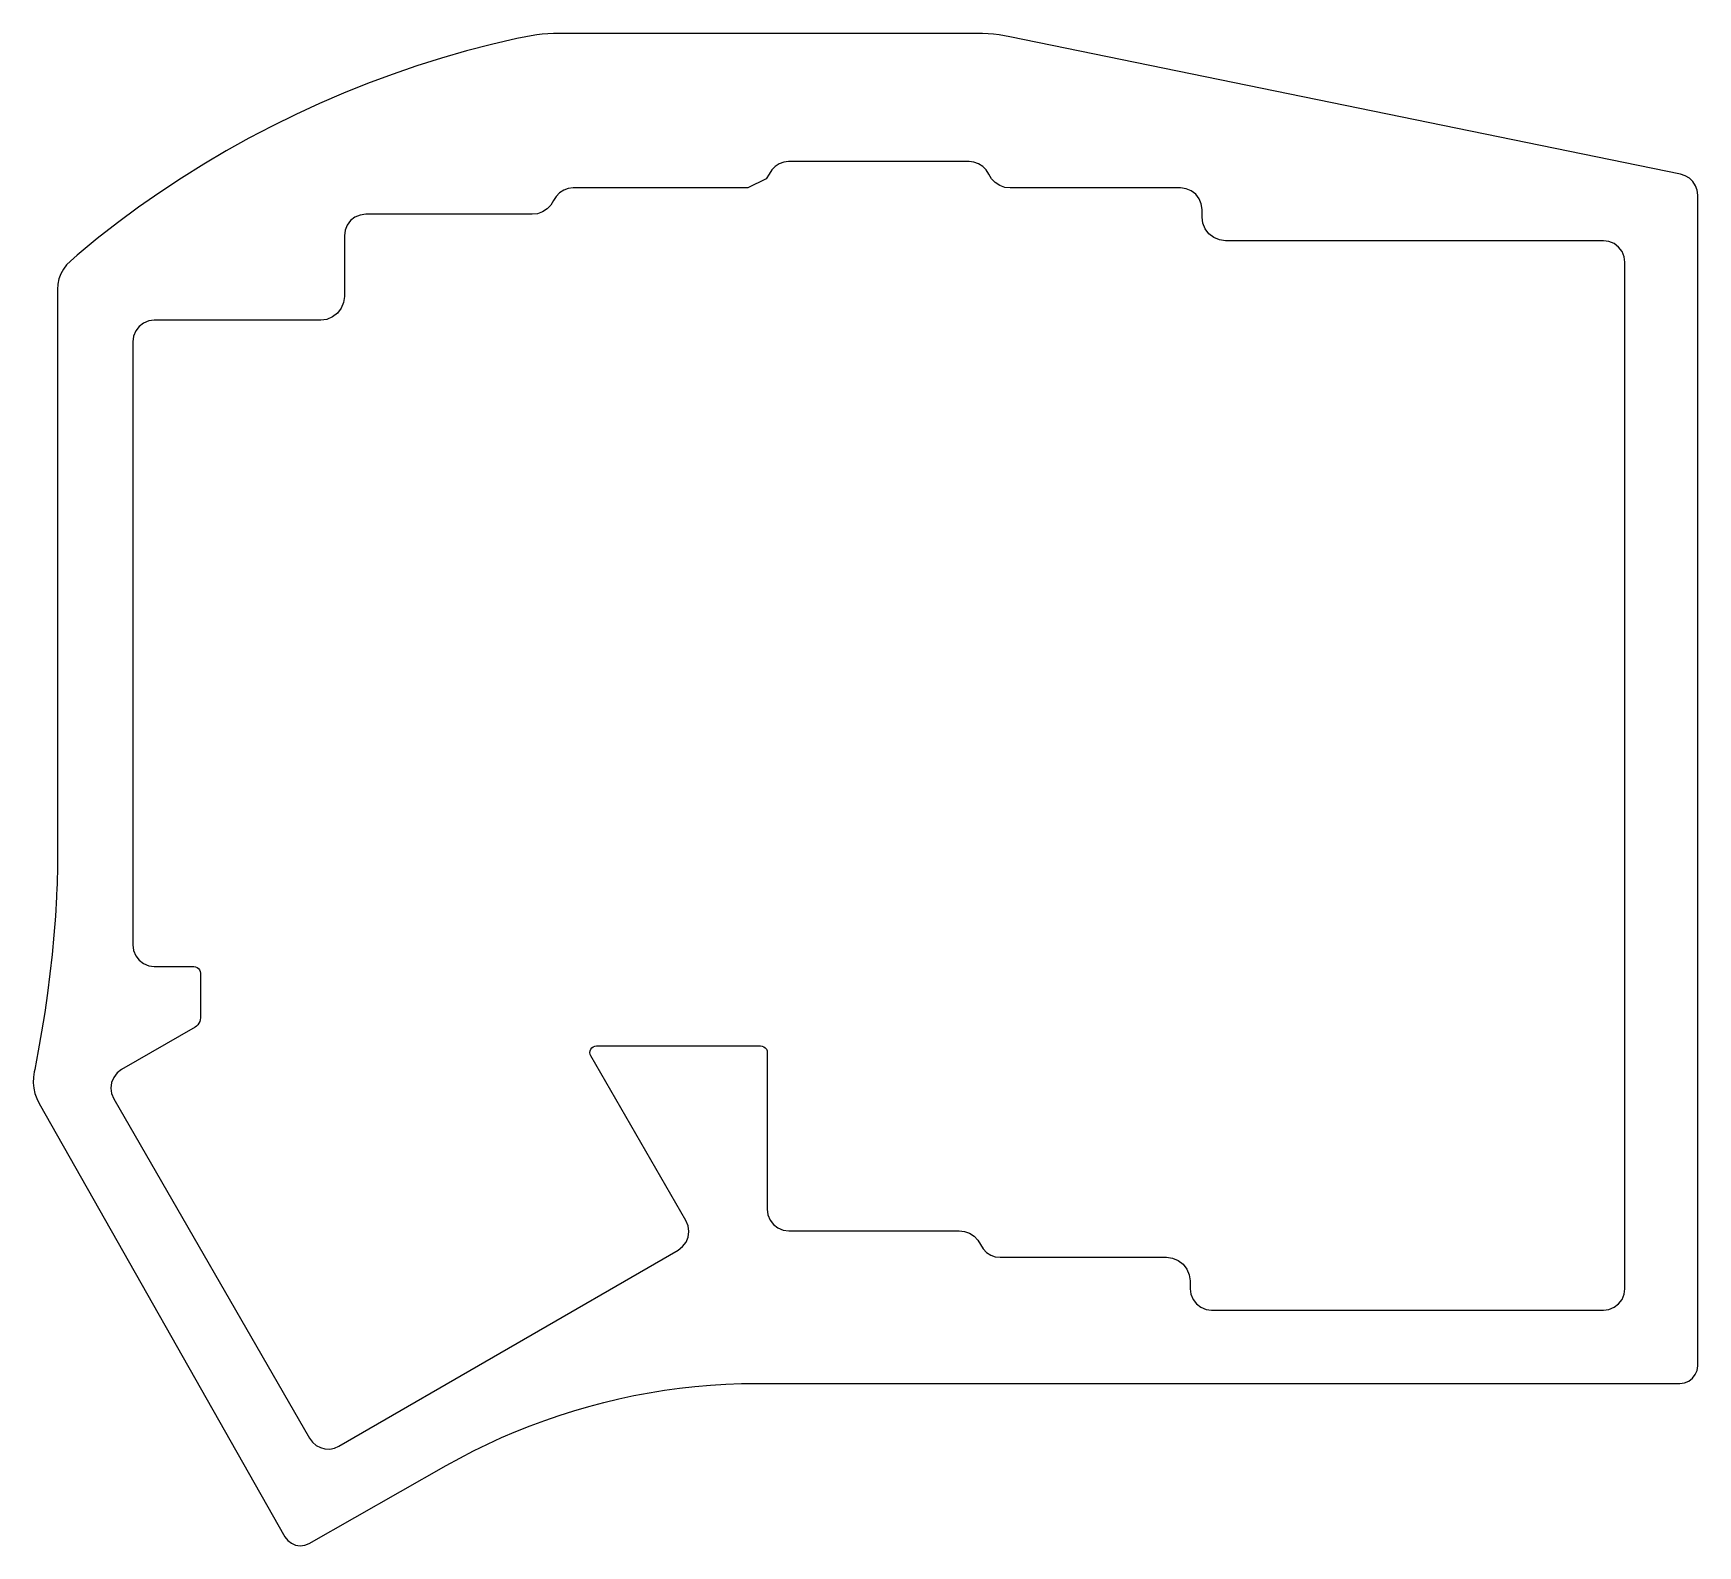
# Model space of a CAD drawing. Header units: centimetres. Extents: x 0.7 to 15.7, y 0.8 to 14.4.
import ezdxf

# ---------------------------------------------------------------- set-up
doc = ezdxf.new("R2010")
doc.units = ezdxf.units.CM
doc.layers.get('0').update_dxf_attribs({"color": 153, "true_color": 0x5890e1})

msp = doc.modelspace()

# ---------------------------------------------------------------- linework, layer by layer
for points in [[(4.833, 14.286, 0), (4.607, 14.227, 0)], [(5.06, 14.339, 0), (4.833, 14.286, 0)], [(5.141, 14.355, 0), (5.06, 14.339, 0)], [(5.19, 14.364, 0), (5.141, 14.355, 0)], [(5.239, 14.372, 0), (5.19, 14.364, 0)], [(5.289, 14.378, 0), (5.239, 14.372, 0)], [(5.339, 14.382, 0), (5.289, 14.378, 0)], [(5.389, 14.385, 0), (5.339, 14.382, 0)], [(5.439, 14.385, 0), (5.389, 14.385, 0)], [(9.204, 14.385, 0), (5.439, 14.385, 0)], [(9.255, 14.385, 0), (9.204, 14.385, 0)], [(9.305, 14.382, 0), (9.255, 14.385, 0)], [(9.355, 14.378, 0), (9.305, 14.382, 0)], [(9.404, 14.372, 0), (9.355, 14.378, 0)], [(9.454, 14.364, 0), (9.404, 14.372, 0)], [(9.503, 14.355, 0), (9.454, 14.364, 0)], [(15.544, 13.117, 0), (9.503, 14.355, 0)], [(4.382, 14.162, 0), (4.159, 14.092, 0)], [(4.607, 14.227, 0), (4.382, 14.162, 0)], [(3.937, 14.015, 0), (3.716, 13.933, 0)], [(4.159, 14.092, 0), (3.937, 14.015, 0)], [(3.498, 13.846, 0), (3.281, 13.752, 0)], [(3.716, 13.933, 0), (3.498, 13.846, 0)], [(3.068, 13.654, 0), (2.856, 13.55, 0)], [(3.281, 13.752, 0), (3.068, 13.654, 0)], [(2.856, 13.55, 0), (2.647, 13.44, 0)], [(2.647, 13.44, 0), (2.442, 13.326, 0)], [(2.239, 13.207, 0), (2.039, 13.082, 0)], [(2.442, 13.326, 0), (2.239, 13.207, 0)], [(7.424, 13.211, 0), (7.386, 13.187, 0)], [(7.465, 13.226, 0), (7.424, 13.211, 0)], [(7.509, 13.231, 0), (7.465, 13.226, 0)], [(9.134, 13.231, 0), (7.509, 13.231, 0)], [(9.178, 13.226, 0), (9.134, 13.231, 0)], [(9.22, 13.211, 0), (9.178, 13.226, 0)], [(9.257, 13.187, 0), (9.22, 13.211, 0)], [(2.039, 13.082, 0), (1.844, 12.953, 0)], [(7.307, 13.074, 0), (7.141, 12.993, 0)], [(7.332, 13.117, 0), (7.307, 13.074, 0)], [(7.356, 13.156, 0), (7.332, 13.117, 0)], [(7.386, 13.187, 0), (7.356, 13.156, 0)], [(9.288, 13.156, 0), (9.257, 13.187, 0)], [(9.311, 13.117, 0), (9.288, 13.156, 0)], [(9.335, 13.076, 0), (9.311, 13.117, 0)], [(9.369, 13.041, 0), (9.335, 13.076, 0)], [(15.587, 13.103, 0), (15.544, 13.117, 0)], [(15.624, 13.08, 0), (15.587, 13.103, 0)], [(15.655, 13.05, 0), (15.624, 13.08, 0)], [(15.679, 13.013, 0), (15.655, 13.05, 0)], [(1.844, 12.953, 0), (1.652, 12.818, 0)], [(5.414, 12.917, 0), (5.391, 12.879, 0)], [(5.445, 12.949, 0), (5.414, 12.917, 0)], [(5.482, 12.973, 0), (5.445, 12.949, 0)], [(5.524, 12.988, 0), (5.482, 12.973, 0)], [(5.568, 12.993, 0), (5.524, 12.988, 0)], [(7.141, 12.993, 0), (5.568, 12.993, 0)], [(9.41, 13.015, 0), (9.369, 13.041, 0)], [(9.456, 12.998, 0), (9.41, 13.015, 0)], [(9.504, 12.993, 0), (9.456, 12.998, 0)], [(11.039, 12.993, 0), (9.504, 12.993, 0)], [(11.089, 12.986, 0), (11.039, 12.993, 0)], [(11.136, 12.967, 0), (11.089, 12.986, 0)], [(11.176, 12.936, 0), (11.136, 12.967, 0)], [(11.207, 12.896, 0), (11.176, 12.936, 0)], [(11.226, 12.85, 0), (11.207, 12.896, 0)], [(15.694, 12.972, 0), (15.679, 13.013, 0)], [(15.699, 12.928, 0), (15.694, 12.972, 0)], [(15.699, 2.384, 0), (15.699, 12.928, 0)], [(1.652, 12.818, 0), (1.463, 12.679, 0)], [(3.649, 12.748, 0), (3.602, 12.729, 0)], [(3.699, 12.755, 0), (3.649, 12.748, 0)], [(5.198, 12.755, 0), (3.699, 12.755, 0)], [(5.246, 12.76, 0), (5.198, 12.755, 0)], [(5.292, 12.777, 0), (5.246, 12.76, 0)], [(5.333, 12.803, 0), (5.292, 12.777, 0)], [(5.366, 12.838, 0), (5.333, 12.803, 0)], [(5.391, 12.879, 0), (5.366, 12.838, 0)], [(11.233, 12.799, 0), (11.226, 12.85, 0)], [(11.233, 12.729, 0), (11.233, 12.799, 0)], [(1.463, 12.679, 0), (1.279, 12.536, 0)], [(3.512, 12.611, 0), (3.506, 12.561, 0)], [(3.532, 12.658, 0), (3.512, 12.611, 0)], [(3.562, 12.698, 0), (3.532, 12.658, 0)], [(3.602, 12.729, 0), (3.562, 12.698, 0)], [(11.24, 12.675, 0), (11.233, 12.729, 0)], [(11.261, 12.623, 0), (11.24, 12.675, 0)], [(11.295, 12.579, 0), (11.261, 12.623, 0)], [(1.279, 12.536, 0), (1.1, 12.388, 0)], [(3.506, 12.561, 0), (3.506, 12.015, 0)], [(11.339, 12.545, 0), (11.295, 12.579, 0)], [(11.391, 12.524, 0), (11.339, 12.545, 0)], [(11.445, 12.517, 0), (11.391, 12.524, 0)], [(14.849, 12.517, 0), (11.445, 12.517, 0)], [(14.899, 12.51, 0), (14.849, 12.517, 0)], [(14.946, 12.491, 0), (14.899, 12.51, 0)], [(14.986, 12.46, 0), (14.946, 12.491, 0)], [(15.017, 12.42, 0), (14.986, 12.46, 0)], [(1.003, 12.299, 0), (0.975, 12.26, 0)], [(1.038, 12.333, 0), (1.003, 12.299, 0)], [(1.1, 12.388, 0), (1.038, 12.333, 0)], [(15.036, 12.373, 0), (15.017, 12.42, 0)], [(15.043, 12.323, 0), (15.036, 12.373, 0)], [(15.043, 3.078, 0), (15.043, 12.323, 0)], [(0.935, 12.173, 0), (0.925, 12.126, 0)], [(0.952, 12.218, 0), (0.935, 12.173, 0)], [(0.975, 12.26, 0), (0.952, 12.218, 0)], [(0.925, 12.126, 0), (0.921, 12.078, 0)], [(0.921, 12.078, 0), (0.921, 6.928, 0)], [(3.506, 12.015, 0), (3.498, 11.96, 0)], [(3.443, 11.865, 0), (3.399, 11.831, 0)], [(3.477, 11.909, 0), (3.443, 11.865, 0)], [(3.498, 11.96, 0), (3.477, 11.909, 0)], [(1.627, 11.706, 0), (1.607, 11.659, 0)], [(1.657, 11.746, 0), (1.627, 11.706, 0)], [(1.697, 11.776, 0), (1.657, 11.746, 0)], [(1.744, 11.796, 0), (1.697, 11.776, 0)], [(1.794, 11.802, 0), (1.744, 11.796, 0)], [(3.293, 11.802, 0), (1.794, 11.802, 0)], [(3.348, 11.809, 0), (3.293, 11.802, 0)], [(3.399, 11.831, 0), (3.348, 11.809, 0)], [(1.607, 11.659, 0), (1.601, 11.608, 0)], [(1.601, 11.608, 0), (1.601, 6.174, 0)], [(0.921, 6.928, 0), (0.921, 6.878, 0)], [(0.92, 6.778, 0), (0.918, 6.728, 0)], [(0.921, 6.828, 0), (0.92, 6.778, 0)], [(0.921, 6.878, 0), (0.921, 6.828, 0)], [(0.913, 6.607, 0), (0.903, 6.435, 0)], [(0.914, 6.628, 0), (0.913, 6.607, 0)], [(0.917, 6.678, 0), (0.914, 6.628, 0)], [(0.918, 6.728, 0), (0.917, 6.678, 0)], [(0.903, 6.435, 0), (0.889, 6.261, 0)], [(0.889, 6.261, 0), (0.873, 6.087, 0)], [(1.601, 6.174, 0), (1.607, 6.123, 0)], [(0.873, 6.087, 0), (0.853, 5.913, 0)], [(1.607, 6.123, 0), (1.627, 6.077, 0)], [(1.627, 6.077, 0), (1.657, 6.037, 0)], [(1.657, 6.037, 0), (1.697, 6.006, 0)], [(1.697, 6.006, 0), (1.744, 5.987, 0)], [(0.853, 5.913, 0), (0.831, 5.739, 0)], [(1.744, 5.987, 0), (1.794, 5.98, 0)], [(1.794, 5.98, 0), (2.15, 5.98, 0)], [(2.15, 5.98, 0), (2.165, 5.978, 0)], [(2.165, 5.978, 0), (2.179, 5.972, 0)], [(2.179, 5.972, 0), (2.192, 5.963, 0)], [(2.192, 5.963, 0), (2.201, 5.951, 0)], [(2.201, 5.951, 0), (2.207, 5.936, 0)], [(2.207, 5.936, 0), (2.209, 5.921, 0)], [(2.209, 5.921, 0), (2.209, 5.518, 0)], [(0.831, 5.739, 0), (0.807, 5.565, 0)], [(0.807, 5.565, 0), (0.779, 5.393, 0)], [(2.161, 5.435, 0), (1.499, 5.052, 0)], [(2.175, 5.444, 0), (2.161, 5.435, 0)], [(2.187, 5.456, 0), (2.175, 5.444, 0)], [(2.196, 5.47, 0), (2.187, 5.456, 0)], [(2.203, 5.485, 0), (2.196, 5.47, 0)], [(2.208, 5.501, 0), (2.203, 5.485, 0)], [(2.209, 5.518, 0), (2.208, 5.501, 0)], [(0.779, 5.393, 0), (0.749, 5.221, 0)], [(5.737, 5.248, 0), (5.749, 5.258, 0)], [(5.749, 5.258, 0), (5.764, 5.264, 0)], [(5.764, 5.264, 0), (5.779, 5.266, 0)], [(5.779, 5.266, 0), (7.255, 5.266, 0)], [(7.255, 5.266, 0), (7.271, 5.264, 0)], [(7.271, 5.264, 0), (7.285, 5.258, 0)], [(7.285, 5.258, 0), (7.298, 5.248, 0)], [(0.749, 5.221, 0), (0.717, 5.052, 0)], [(5.719, 5.205, 0), (5.721, 5.221, 0)], [(5.721, 5.189, 0), (5.719, 5.205, 0)], [(5.721, 5.221, 0), (5.727, 5.235, 0)], [(5.727, 5.175, 0), (5.721, 5.189, 0)], [(5.727, 5.235, 0), (5.737, 5.248, 0)], [(6.584, 3.691, 0), (5.727, 5.175, 0)], [(7.298, 5.248, 0), (7.308, 5.235, 0)], [(7.308, 5.235, 0), (7.314, 5.221, 0)], [(7.314, 5.221, 0), (7.316, 5.206, 0)], [(7.316, 5.206, 0), (7.316, 3.793, 0)], [(0.705, 4.982, 0), (0.704, 4.933, 0)], [(0.712, 5.031, 0), (0.705, 4.982, 0)], [(0.717, 5.052, 0), (0.712, 5.031, 0)], [(1.428, 4.981, 0), (1.408, 4.935, 0)], [(1.458, 5.021, 0), (1.428, 4.981, 0)], [(1.499, 5.052, 0), (1.458, 5.021, 0)], [(0.704, 4.933, 0), (0.708, 4.885, 0)], [(0.708, 4.885, 0), (0.719, 4.837, 0)], [(0.719, 4.837, 0), (0.735, 4.791, 0)], [(1.408, 4.935, 0), (1.402, 4.885, 0)], [(1.402, 4.885, 0), (1.408, 4.835, 0)], [(1.408, 4.835, 0), (1.428, 4.787, 0)], [(0.735, 4.791, 0), (0.756, 4.747, 0)], [(0.756, 4.747, 0), (2.971, 0.844, 0)], [(1.428, 4.787, 0), (3.193, 1.731, 0)], [(7.316, 3.793, 0), (7.322, 3.742, 0)], [(6.604, 3.643, 0), (6.584, 3.691, 0)], [(6.61, 3.593, 0), (6.604, 3.643, 0)], [(7.322, 3.742, 0), (7.342, 3.696, 0)], [(7.342, 3.696, 0), (7.372, 3.656, 0)], [(7.372, 3.656, 0), (7.412, 3.625, 0)], [(7.412, 3.625, 0), (7.459, 3.606, 0)], [(7.459, 3.606, 0), (7.51, 3.599, 0)], [(7.51, 3.599, 0), (9.044, 3.599, 0)], [(9.044, 3.599, 0), (9.092, 3.593, 0)], [(6.513, 3.426, 0), (6.554, 3.457, 0)], [(6.554, 3.457, 0), (6.585, 3.497, 0)], [(6.585, 3.497, 0), (6.604, 3.543, 0)], [(6.604, 3.543, 0), (6.61, 3.593, 0)], [(9.092, 3.593, 0), (9.138, 3.577, 0)], [(9.138, 3.577, 0), (9.179, 3.551, 0)], [(9.179, 3.551, 0), (9.213, 3.516, 0)], [(9.213, 3.516, 0), (9.237, 3.475, 0)], [(9.237, 3.475, 0), (9.261, 3.436, 0)], [(3.457, 1.66, 0), (6.513, 3.426, 0)], [(9.261, 3.436, 0), (9.291, 3.405, 0)], [(9.291, 3.405, 0), (9.329, 3.381, 0)], [(9.329, 3.381, 0), (9.37, 3.366, 0)], [(9.37, 3.366, 0), (9.414, 3.361, 0)], [(9.414, 3.361, 0), (10.913, 3.361, 0)], [(10.913, 3.361, 0), (10.968, 3.354, 0)], [(10.968, 3.354, 0), (11.019, 3.332, 0)], [(11.019, 3.332, 0), (11.063, 3.298, 0)], [(11.063, 3.298, 0), (11.097, 3.254, 0)], [(11.097, 3.254, 0), (11.118, 3.203, 0)], [(11.118, 3.203, 0), (11.126, 3.148, 0)], [(11.126, 3.148, 0), (11.126, 3.078, 0)], [(11.126, 3.078, 0), (11.132, 3.028, 0)], [(11.132, 3.028, 0), (11.152, 2.981, 0)], [(15.017, 2.981, 0), (15.036, 3.028, 0)], [(15.036, 3.028, 0), (15.043, 3.078, 0)], [(11.152, 2.981, 0), (11.182, 2.941, 0)], [(11.182, 2.941, 0), (11.222, 2.911, 0)], [(11.222, 2.911, 0), (11.269, 2.891, 0)], [(11.269, 2.891, 0), (11.319, 2.885, 0)], [(11.319, 2.885, 0), (14.849, 2.885, 0)], [(14.849, 2.885, 0), (14.899, 2.891, 0)], [(14.899, 2.891, 0), (14.946, 2.911, 0)], [(14.946, 2.911, 0), (14.986, 2.941, 0)], [(14.986, 2.941, 0), (15.017, 2.981, 0)], [(15.619, 2.246, 0), (15.652, 2.271, 0)], [(15.652, 2.271, 0), (15.677, 2.304, 0)], [(15.677, 2.304, 0), (15.693, 2.342, 0)], [(15.693, 2.342, 0), (15.699, 2.384, 0)], [(5.978, 2.086, 0), (6.114, 2.115, 0)], [(6.114, 2.115, 0), (6.251, 2.14, 0)], [(6.251, 2.14, 0), (6.389, 2.163, 0)], [(6.389, 2.163, 0), (6.527, 2.181, 0)], [(6.527, 2.181, 0), (6.665, 2.197, 0)], [(6.665, 2.197, 0), (6.804, 2.209, 0)], [(6.804, 2.209, 0), (6.944, 2.217, 0)], [(6.944, 2.217, 0), (7.083, 2.223, 0)], [(7.083, 2.223, 0), (7.224, 2.224, 0)], [(7.224, 2.224, 0), (15.539, 2.224, 0)], [(15.539, 2.224, 0), (15.581, 2.23, 0)], [(15.581, 2.23, 0), (15.619, 2.246, 0)], [(5.442, 1.937, 0), (5.575, 1.979, 0)], [(5.575, 1.979, 0), (5.709, 2.018, 0)], [(5.709, 2.018, 0), (5.843, 2.054, 0)], [(5.843, 2.054, 0), (5.978, 2.086, 0)], [(5.051, 1.792, 0), (5.18, 1.844, 0)], [(5.18, 1.844, 0), (5.311, 1.892, 0)], [(5.311, 1.892, 0), (5.442, 1.937, 0)], [(3.193, 1.731, 0), (3.219, 1.696, 0)], [(3.219, 1.696, 0), (3.251, 1.667, 0)], [(3.251, 1.667, 0), (3.29, 1.647, 0)], [(3.417, 1.643, 0), (3.457, 1.66, 0)], [(4.671, 1.617, 0), (4.796, 1.679, 0)], [(4.796, 1.679, 0), (4.923, 1.737, 0)], [(4.923, 1.737, 0), (5.051, 1.792, 0)], [(3.29, 1.647, 0), (3.331, 1.636, 0)], [(3.331, 1.636, 0), (3.375, 1.634, 0)], [(3.375, 1.634, 0), (3.417, 1.643, 0)], [(4.424, 1.485, 0), (4.547, 1.553, 0)], [(4.547, 1.553, 0), (4.671, 1.617, 0)], [(3.188, 0.784, 0), (4.424, 1.485, 0)], [(2.971, 0.844, 0), (2.997, 0.81, 0)], [(2.997, 0.81, 0), (3.03, 0.785, 0)], [(3.03, 0.785, 0), (3.067, 0.769, 0)], [(3.067, 0.769, 0), (3.108, 0.763, 0)], [(3.108, 0.763, 0), (3.149, 0.768, 0)], [(3.149, 0.768, 0), (3.188, 0.784, 0)]]:
    msp.add_polyline3d(points)

doc.saveas('drawing.dxf')
